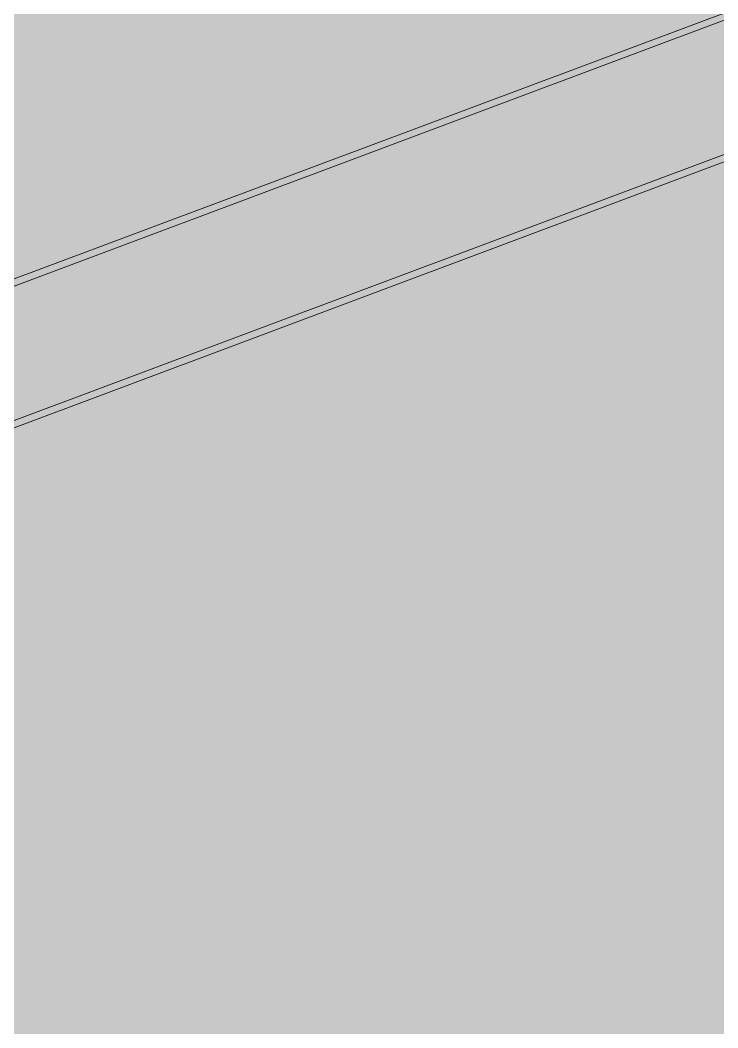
# Paper-space layout '03 3D Building and Roof' of a CAD drawing. Header units: millimetres. Extents: x 5 to 415, y 5 to 292.
# Drawn here: x 178.55 to 187.09, y 75.74 to 88.08 of the extents above; entities that cross this region are included whole.
import ezdxf

# ---------------------------------------------------------------- set-up
doc = ezdxf.new("R2010")
doc.units = ezdxf.units.MM
doc.layers.add('EXISTING', color=7, linetype='Continuous')
doc.layers.add('IMAGES', color=7, linetype='Continuous')

# ---------------------------------------------------------------- blocks, each defined once
blk = doc.blocks.new('SHEET_03')
at = {"layer": 'EXISTING', "color": 250, "lineweight": 9}
for p, q in [((96.061, 54.039), (211.603, 97.322)), ((96.061, 53.952), (211.603, 97.235)), ((96.061, 52.306), (211.603, 95.589)), ((96.061, 52.218), (211.603, 95.501))]:
    blk.add_line(p, q, dxfattribs=at)
at = {"layer": 'IMAGES', "color": 7}
for points in [[(172.608, 88), (184.09, 88), (172.608, 88.171), (184.09, 88.171)], [(184.09, 88), (184.261, 88), (184.09, 88.171), (184.261, 88.171)], [(184.261, 88), (184.433, 88), (184.261, 88.171), (184.433, 88.171)], [(184.433, 88), (184.604, 88), (184.433, 88.171), (184.604, 88.171)], [(184.604, 88), (184.775, 88), (184.604, 88.171), (184.775, 88.171)], [(184.775, 88), (186.318, 88), (184.775, 88.171), (186.318, 88.171)], [(186.318, 88), (186.489, 88), (186.318, 88.171), (186.489, 88.171)], [(186.489, 88), (186.832, 88), (186.489, 88.171), (186.832, 88.171)], [(186.832, 88), (187.003, 88), (186.832, 88.171), (187.003, 88.171)], [(187.003, 88), (187.174, 88), (187.003, 88.171), (187.174, 88.171)], [(172.437, 87.829), (183.576, 87.829), (172.437, 88), (183.576, 88)], [(183.576, 87.829), (183.747, 87.829), (183.576, 88), (183.747, 88)], [(183.747, 87.829), (183.918, 87.829), (183.747, 88), (183.918, 88)], [(183.918, 87.829), (184.09, 87.829), (183.918, 88), (184.09, 88)], [(184.09, 87.829), (184.261, 87.829), (184.09, 88), (184.261, 88)], [(184.261, 87.829), (184.433, 87.829), (184.261, 88), (184.433, 88)], [(184.433, 87.829), (184.604, 87.829), (184.433, 88), (184.604, 88)], [(184.604, 87.829), (185.803, 87.829), (184.604, 88), (185.803, 88)], [(185.803, 87.829), (185.975, 87.829), (185.803, 88), (185.975, 88)], [(185.975, 87.829), (186.146, 87.829), (185.975, 88), (186.146, 88)], [(186.146, 87.829), (186.318, 87.829), (186.146, 88), (186.318, 88)], [(186.318, 87.829), (186.489, 87.829), (186.318, 88), (186.489, 88)], [(186.489, 87.657), (186.66, 87.657), (186.489, 88), (186.66, 88)], [(186.66, 87.829), (187.003, 87.829), (186.66, 88), (187.003, 88)], [(187.003, 87.829), (187.174, 87.829), (187.003, 88), (187.174, 88)], [(172.437, 87.657), (183.062, 87.657), (172.437, 87.829), (183.062, 87.829)], [(183.062, 87.657), (183.233, 87.657), (183.062, 87.829), (183.233, 87.829)], [(183.233, 87.657), (183.404, 87.657), (183.233, 87.829), (183.404, 87.829)], [(183.404, 87.657), (183.576, 87.657), (183.404, 87.829), (183.576, 87.829)], [(183.576, 87.657), (183.747, 87.657), (183.576, 87.829), (183.747, 87.829)], [(183.747, 87.657), (183.918, 87.657), (183.747, 87.829), (183.918, 87.829)], [(183.918, 87.657), (184.09, 87.657), (183.918, 87.829), (184.09, 87.829)], [(184.09, 87.657), (184.433, 87.657), (184.09, 87.829), (184.433, 87.829)], [(184.433, 87.657), (185.461, 87.657), (184.433, 87.829), (185.461, 87.829)], [(185.461, 87.657), (185.632, 87.657), (185.461, 87.829), (185.632, 87.829)], [(185.632, 87.657), (185.975, 87.657), (185.632, 87.829), (185.975, 87.829)], [(185.975, 87.657), (186.146, 87.657), (185.975, 87.829), (186.146, 87.829)], [(186.146, 87.657), (186.489, 87.657), (186.146, 87.829), (186.489, 87.829)], [(186.66, 87.657), (186.832, 87.657), (186.66, 87.829), (186.832, 87.829)], [(186.832, 87.657), (187.003, 87.657), (186.832, 87.829), (187.003, 87.829)], [(187.003, 87.657), (187.346, 87.657), (187.003, 87.829), (187.346, 87.829)], [(171.923, 87.486), (182.719, 87.486), (171.923, 87.657), (182.719, 87.657)], [(182.719, 87.486), (182.89, 87.486), (182.719, 87.657), (182.89, 87.657)], [(182.89, 87.486), (183.062, 87.486), (182.89, 87.657), (183.062, 87.657)], [(183.062, 87.486), (183.233, 87.486), (183.062, 87.657), (183.233, 87.657)], [(183.233, 87.486), (183.404, 87.486), (183.233, 87.657), (183.404, 87.657)], [(183.404, 87.486), (184.775, 87.486), (183.404, 87.657), (184.775, 87.657)], [(184.775, 87.486), (184.947, 87.486), (184.775, 87.657), (184.947, 87.657)], [(184.947, 87.486), (185.118, 87.486), (184.947, 87.657), (185.118, 87.657)], [(185.118, 87.486), (185.289, 87.486), (185.118, 87.657), (185.289, 87.657)], [(185.289, 87.486), (185.461, 87.486), (185.289, 87.657), (185.461, 87.657)], [(185.461, 87.486), (185.632, 87.486), (185.461, 87.657), (185.632, 87.657)], [(185.632, 87.486), (185.803, 87.486), (185.632, 87.657), (185.803, 87.657)], [(185.803, 87.486), (185.975, 87.486), (185.803, 87.657), (185.975, 87.657)], [(185.975, 87.486), (186.318, 87.486), (185.975, 87.657), (186.318, 87.657)], [(186.318, 87.486), (186.489, 87.486), (186.318, 87.657), (186.489, 87.657)], [(186.489, 87.486), (186.832, 87.486), (186.489, 87.657), (186.832, 87.657)], [(186.832, 87.486), (188.374, 87.486), (186.832, 87.657), (188.374, 87.657)], [(171.752, 87.314), (182.205, 87.314), (171.752, 87.486), (182.205, 87.486)], [(182.205, 87.314), (182.548, 87.314), (182.205, 87.486), (182.548, 87.486)], [(182.548, 87.314), (182.89, 87.314), (182.548, 87.486), (182.89, 87.486)], [(182.89, 87.314), (183.404, 87.314), (182.89, 87.486), (183.404, 87.486)], [(183.404, 87.314), (183.576, 87.314), (183.404, 87.486), (183.576, 87.486)], [(183.576, 87.314), (184.433, 87.314), (183.576, 87.486), (184.433, 87.486)], [(184.433, 87.314), (184.604, 87.314), (184.433, 87.486), (184.604, 87.486)], [(184.604, 87.314), (184.775, 87.314), (184.604, 87.486), (184.775, 87.486)], [(184.775, 87.314), (184.947, 87.314), (184.775, 87.486), (184.947, 87.486)], [(184.947, 87.314), (185.118, 87.314), (184.947, 87.486), (185.118, 87.486)], [(185.118, 87.143), (185.289, 87.143), (185.118, 87.486), (185.289, 87.486)], [(185.289, 87.314), (185.632, 87.314), (185.289, 87.486), (185.632, 87.486)], [(185.632, 87.314), (185.803, 87.314), (185.632, 87.486), (185.803, 87.486)], [(185.803, 87.314), (185.975, 87.314), (185.803, 87.486), (185.975, 87.486)], [(185.975, 87.314), (186.146, 87.314), (185.975, 87.486), (186.146, 87.486)], [(186.146, 87.314), (186.318, 87.314), (186.146, 87.486), (186.318, 87.486)], [(186.318, 87.314), (188.203, 87.314), (186.318, 87.486), (188.203, 87.486)], [(171.752, 87.143), (181.691, 87.143), (171.752, 87.314), (181.691, 87.314)], [(181.691, 87.143), (181.862, 87.143), (181.691, 87.314), (181.862, 87.314)], [(181.862, 87.143), (182.205, 87.143), (181.862, 87.314), (182.205, 87.314)], [(182.205, 87.143), (182.376, 87.143), (182.205, 87.314), (182.376, 87.314)], [(182.376, 87.143), (182.548, 87.143), (182.376, 87.314), (182.548, 87.314)], [(182.548, 87.143), (183.062, 87.143), (182.548, 87.314), (183.062, 87.314)], [(183.062, 87.143), (183.233, 87.143), (183.062, 87.314), (183.233, 87.314)], [(183.233, 87.143), (183.918, 87.143), (183.233, 87.314), (183.918, 87.314)], [(183.918, 87.143), (184.09, 87.143), (183.918, 87.314), (184.09, 87.314)], [(184.09, 87.143), (184.261, 87.143), (184.09, 87.314), (184.261, 87.314)], [(184.261, 87.143), (184.433, 87.143), (184.261, 87.314), (184.433, 87.314)], [(184.433, 87.143), (184.604, 87.143), (184.433, 87.314), (184.604, 87.314)], [(184.604, 87.143), (184.775, 87.143), (184.604, 87.314), (184.775, 87.314)], [(184.775, 87.143), (184.947, 87.143), (184.775, 87.314), (184.947, 87.314)], [(184.947, 87.143), (185.118, 87.143), (184.947, 87.314), (185.118, 87.314)], [(185.289, 87.143), (185.461, 87.143), (185.289, 87.314), (185.461, 87.314)], [(185.461, 87.143), (185.975, 87.143), (185.461, 87.314), (185.975, 87.314)], [(185.975, 87.143), (187.517, 87.143), (185.975, 87.314), (187.517, 87.314)], [(171.752, 86.971), (181.177, 86.971), (171.752, 87.143), (181.177, 87.143)], [(181.177, 86.971), (181.348, 86.971), (181.177, 87.143), (181.348, 87.143)], [(181.348, 86.971), (181.519, 86.971), (181.348, 87.143), (181.519, 87.143)], [(181.519, 86.971), (181.691, 86.971), (181.519, 87.143), (181.691, 87.143)], [(181.691, 86.971), (181.862, 86.971), (181.691, 87.143), (181.862, 87.143)], [(181.862, 86.971), (182.033, 86.971), (181.862, 87.143), (182.033, 87.143)], [(182.033, 86.971), (182.205, 86.971), (182.033, 87.143), (182.205, 87.143)], [(182.205, 86.971), (183.404, 86.971), (182.205, 87.143), (183.404, 87.143)], [(183.404, 86.971), (183.747, 86.971), (183.404, 87.143), (183.747, 87.143)], [(183.747, 86.971), (183.918, 86.971), (183.747, 87.143), (183.918, 87.143)], [(183.918, 86.971), (184.09, 86.971), (183.918, 87.143), (184.09, 87.143)], [(184.09, 86.971), (184.261, 86.971), (184.09, 87.143), (184.261, 87.143)], [(184.261, 86.8), (184.433, 86.8), (184.261, 87.143), (184.433, 87.143)], [(184.433, 86.971), (184.604, 86.971), (184.433, 87.143), (184.604, 87.143)], [(184.604, 86.971), (184.775, 86.971), (184.604, 87.143), (184.775, 87.143)], [(184.775, 86.971), (184.947, 86.971), (184.775, 87.143), (184.947, 87.143)], [(184.947, 86.971), (185.118, 86.971), (184.947, 87.143), (185.118, 87.143)], [(185.118, 86.971), (185.289, 86.971), (185.118, 87.143), (185.289, 87.143)], [(185.289, 86.971), (185.461, 86.971), (185.289, 87.143), (185.461, 87.143)], [(185.461, 86.971), (187.346, 86.971), (185.461, 87.143), (187.346, 87.143)], [(171.752, 86.8), (180.834, 86.8), (171.752, 86.971), (180.834, 86.971)], [(180.834, 86.8), (181.005, 86.8), (180.834, 86.971), (181.005, 86.971)], [(181.005, 86.8), (181.177, 86.8), (181.005, 86.971), (181.177, 86.971)], [(181.177, 86.629), (181.348, 86.629), (181.177, 86.971), (181.348, 86.971)], [(181.348, 86.8), (181.519, 86.8), (181.348, 86.971), (181.519, 86.971)], [(181.519, 86.8), (181.691, 86.8), (181.519, 86.971), (181.691, 86.971)], [(181.691, 86.8), (181.862, 86.8), (181.691, 86.971), (181.862, 86.971)], [(181.862, 86.8), (182.033, 86.8), (181.862, 86.971), (182.033, 86.971)], [(182.033, 86.8), (182.205, 86.8), (182.033, 86.971), (182.205, 86.971)], [(182.205, 86.8), (183.062, 86.8), (182.205, 86.971), (183.062, 86.971)], [(183.062, 86.8), (183.233, 86.8), (183.062, 86.971), (183.233, 86.971)], [(183.233, 86.8), (183.404, 86.8), (183.233, 86.971), (183.404, 86.971)], [(183.404, 86.8), (183.576, 86.8), (183.404, 86.971), (183.576, 86.971)], [(183.576, 86.8), (183.747, 86.8), (183.576, 86.971), (183.747, 86.971)], [(183.747, 86.629), (183.918, 86.629), (183.747, 86.971), (183.918, 86.971)], [(183.918, 86.8), (184.261, 86.8), (183.918, 86.971), (184.261, 86.971)], [(184.433, 86.8), (184.604, 86.8), (184.433, 86.971), (184.604, 86.971)], [(184.604, 86.8), (184.775, 86.8), (184.604, 86.971), (184.775, 86.971)], [(184.775, 86.8), (184.947, 86.8), (184.775, 86.971), (184.947, 86.971)], [(184.947, 86.8), (186.66, 86.8), (184.947, 86.971), (186.66, 86.971)], [(186.66, 86.8), (186.832, 86.8), (186.66, 86.971), (186.832, 86.971)], [(186.832, 86.8), (187.003, 86.8), (186.832, 86.971), (187.003, 86.971)], [(187.003, 86.629), (187.174, 86.629), (187.003, 86.971), (187.174, 86.971)], [(171.923, 86.629), (180.491, 86.629), (171.923, 86.8), (180.491, 86.8)], [(180.491, 86.629), (180.834, 86.629), (180.491, 86.8), (180.834, 86.8)], [(180.834, 86.629), (181.005, 86.629), (180.834, 86.8), (181.005, 86.8)], [(181.005, 86.629), (181.177, 86.629), (181.005, 86.8), (181.177, 86.8)], [(181.348, 86.629), (181.519, 86.629), (181.348, 86.8), (181.519, 86.8)], [(181.519, 86.629), (181.862, 86.629), (181.519, 86.8), (181.862, 86.8)], [(181.862, 86.629), (182.548, 86.629), (181.862, 86.8), (182.548, 86.8)], [(182.548, 86.629), (182.719, 86.629), (182.548, 86.8), (182.719, 86.8)], [(182.719, 86.629), (182.89, 86.629), (182.719, 86.8), (182.89, 86.8)], [(182.89, 86.629), (183.062, 86.629), (182.89, 86.8), (183.062, 86.8)], [(183.062, 86.629), (183.233, 86.629), (183.062, 86.8), (183.233, 86.8)], [(183.233, 86.629), (183.404, 86.629), (183.233, 86.8), (183.404, 86.8)], [(183.404, 86.629), (183.576, 86.629), (183.404, 86.8), (183.576, 86.8)], [(183.576, 86.629), (183.747, 86.629), (183.576, 86.8), (183.747, 86.8)], [(183.918, 86.629), (184.09, 86.629), (183.918, 86.8), (184.09, 86.8)], [(184.09, 86.629), (184.604, 86.629), (184.09, 86.8), (184.604, 86.8)], [(184.604, 86.629), (186.146, 86.629), (184.604, 86.8), (186.146, 86.8)], [(186.146, 86.629), (186.318, 86.629), (186.146, 86.8), (186.318, 86.8)], [(186.318, 86.629), (186.489, 86.629), (186.318, 86.8), (186.489, 86.8)], [(186.489, 86.629), (186.66, 86.629), (186.489, 86.8), (186.66, 86.8)], [(186.66, 86.629), (186.832, 86.629), (186.66, 86.8), (186.832, 86.8)], [(186.832, 86.629), (187.003, 86.629), (186.832, 86.8), (187.003, 86.8)], [(171.923, 86.457), (179.977, 86.457), (171.923, 86.629), (179.977, 86.629)], [(179.977, 86.457), (180.32, 86.457), (179.977, 86.629), (180.32, 86.629)], [(180.32, 86.457), (180.491, 86.457), (180.32, 86.629), (180.491, 86.629)], [(180.491, 86.457), (180.834, 86.457), (180.491, 86.629), (180.834, 86.629)], [(180.834, 86.457), (181.005, 86.457), (180.834, 86.629), (181.005, 86.629)], [(181.005, 86.457), (181.177, 86.457), (181.005, 86.629), (181.177, 86.629)], [(181.177, 86.457), (181.348, 86.457), (181.177, 86.629), (181.348, 86.629)], [(181.348, 86.457), (182.033, 86.457), (181.348, 86.629), (182.033, 86.629)], [(182.033, 86.457), (182.376, 86.457), (182.033, 86.629), (182.376, 86.629)], [(182.376, 86.457), (182.548, 86.457), (182.376, 86.629), (182.548, 86.629)], [(182.548, 86.457), (182.719, 86.457), (182.548, 86.629), (182.719, 86.629)], [(182.719, 86.457), (182.89, 86.457), (182.719, 86.629), (182.89, 86.629)], [(182.89, 86.457), (183.062, 86.457), (182.89, 86.629), (183.062, 86.629)], [(183.062, 86.457), (183.404, 86.457), (183.062, 86.629), (183.404, 86.629)], [(183.404, 86.457), (183.576, 86.457), (183.404, 86.629), (183.576, 86.629)], [(183.576, 86.457), (183.747, 86.457), (183.576, 86.629), (183.747, 86.629)], [(183.747, 86.457), (183.918, 86.457), (183.747, 86.629), (183.918, 86.629)], [(183.918, 86.457), (184.09, 86.457), (183.918, 86.629), (184.09, 86.629)], [(184.09, 86.457), (185.803, 86.457), (184.09, 86.629), (185.803, 86.629)], [(185.803, 86.457), (185.975, 86.457), (185.803, 86.629), (185.975, 86.629)], [(185.975, 86.457), (186.318, 86.457), (185.975, 86.629), (186.318, 86.629)], [(186.318, 86.457), (186.489, 86.457), (186.318, 86.629), (186.489, 86.629)], [(186.489, 86.457), (186.66, 86.457), (186.489, 86.629), (186.66, 86.629)], [(186.66, 86.457), (186.832, 86.457), (186.66, 86.629), (186.832, 86.629)], [(186.832, 86.457), (187.003, 86.457), (186.832, 86.629), (187.003, 86.629)], [(187.003, 86.457), (187.174, 86.457), (187.003, 86.629), (187.174, 86.629)], [(171.752, 86.286), (179.463, 86.286), (171.752, 86.457), (179.463, 86.457)], [(179.463, 86.286), (179.806, 86.286), (179.463, 86.457), (179.806, 86.457)], [(179.806, 86.286), (179.977, 86.286), (179.806, 86.457), (179.977, 86.457)], [(179.977, 86.286), (180.148, 86.286), (179.977, 86.457), (180.148, 86.457)], [(180.148, 86.286), (180.32, 86.286), (180.148, 86.457), (180.32, 86.457)], [(180.32, 86.286), (180.491, 86.286), (180.32, 86.457), (180.491, 86.457)], [(180.491, 86.286), (180.834, 86.286), (180.491, 86.457), (180.834, 86.457)], [(180.834, 86.286), (181.691, 86.286), (180.834, 86.457), (181.691, 86.457)], [(181.691, 86.286), (182.033, 86.286), (181.691, 86.457), (182.033, 86.457)], [(182.033, 86.286), (182.205, 86.286), (182.033, 86.457), (182.205, 86.457)], [(182.205, 86.286), (182.376, 86.286), (182.205, 86.457), (182.376, 86.457)], [(182.376, 86.114), (182.548, 86.114), (182.376, 86.457), (182.548, 86.457)], [(182.548, 86.286), (182.89, 86.286), (182.548, 86.457), (182.89, 86.457)], [(182.89, 86.286), (183.062, 86.286), (182.89, 86.457), (183.062, 86.457)], [(183.062, 86.286), (183.233, 86.286), (183.062, 86.457), (183.233, 86.457)], [(183.233, 86.286), (183.747, 86.286), (183.233, 86.457), (183.747, 86.457)], [(183.747, 86.286), (185.289, 86.286), (183.747, 86.457), (185.289, 86.457)], [(185.289, 86.286), (185.632, 86.286), (185.289, 86.457), (185.632, 86.457)], [(185.632, 86.114), (185.803, 86.114), (185.632, 86.457), (185.803, 86.457)], [(185.803, 86.286), (185.975, 86.286), (185.803, 86.457), (185.975, 86.457)], [(185.975, 86.286), (186.146, 86.286), (185.975, 86.457), (186.146, 86.457)], [(186.146, 86.286), (186.318, 86.286), (186.146, 86.457), (186.318, 86.457)], [(186.318, 86.286), (186.66, 86.286), (186.318, 86.457), (186.66, 86.457)], [(186.66, 86.286), (186.832, 86.286), (186.66, 86.457), (186.832, 86.457)], [(186.832, 86.286), (187.003, 86.286), (186.832, 86.457), (187.003, 86.457)], [(187.003, 86.114), (187.174, 86.114), (187.003, 86.457), (187.174, 86.457)], [(171.752, 86.114), (178.949, 86.114), (171.752, 86.286), (178.949, 86.286)], [(178.949, 86.114), (179.463, 86.114), (178.949, 86.286), (179.463, 86.286)], [(179.463, 86.114), (179.634, 86.114), (179.463, 86.286), (179.634, 86.286)], [(179.634, 86.114), (179.806, 86.114), (179.634, 86.286), (179.806, 86.286)], [(179.806, 86.114), (181.177, 86.114), (179.806, 86.286), (181.177, 86.286)], [(181.177, 86.114), (181.519, 86.114), (181.177, 86.286), (181.519, 86.286)], [(181.519, 86.114), (181.691, 86.114), (181.519, 86.286), (181.691, 86.286)], [(181.691, 86.114), (181.862, 86.114), (181.691, 86.286), (181.862, 86.286)], [(181.862, 86.114), (182.033, 86.114), (181.862, 86.286), (182.033, 86.286)], [(182.033, 86.114), (182.205, 86.114), (182.033, 86.286), (182.205, 86.286)], [(182.205, 86.114), (182.376, 86.114), (182.205, 86.286), (182.376, 86.286)], [(182.548, 86.114), (182.719, 86.114), (182.548, 86.286), (182.719, 86.286)], [(182.719, 86.114), (183.233, 86.114), (182.719, 86.286), (183.233, 86.286)], [(183.233, 86.114), (184.775, 86.114), (183.233, 86.286), (184.775, 86.286)], [(184.775, 86.114), (185.118, 86.114), (184.775, 86.286), (185.118, 86.286)], [(185.118, 86.114), (185.289, 86.114), (185.118, 86.286), (185.289, 86.286)], [(185.289, 86.114), (185.461, 86.114), (185.289, 86.286), (185.461, 86.286)], [(185.461, 86.114), (185.632, 86.114), (185.461, 86.286), (185.632, 86.286)], [(185.803, 86.114), (185.975, 86.114), (185.803, 86.286), (185.975, 86.286)], [(185.975, 86.114), (186.318, 86.114), (185.975, 86.286), (186.318, 86.286)], [(186.318, 86.114), (186.489, 86.114), (186.318, 86.286), (186.489, 86.286)], [(186.489, 86.114), (186.66, 86.114), (186.489, 86.286), (186.66, 86.286)], [(186.66, 86.114), (187.003, 86.114), (186.66, 86.286), (187.003, 86.286)], [(171.752, 85.943), (178.606, 85.943), (171.752, 86.114), (178.606, 86.114)], [(178.606, 85.943), (178.949, 85.943), (178.606, 86.114), (178.949, 86.114)], [(178.949, 85.943), (179.12, 85.943), (178.949, 86.114), (179.12, 86.114)], [(179.12, 85.943), (179.463, 85.943), (179.12, 86.114), (179.463, 86.114)], [(179.463, 85.943), (180.834, 85.943), (179.463, 86.114), (180.834, 86.114)], [(180.834, 85.943), (181.005, 85.943), (180.834, 86.114), (181.005, 86.114)], [(181.005, 85.943), (181.177, 85.943), (181.005, 86.114), (181.177, 86.114)], [(181.177, 85.943), (181.348, 85.943), (181.177, 86.114), (181.348, 86.114)], [(181.348, 85.943), (181.519, 85.943), (181.348, 86.114), (181.519, 86.114)], [(181.519, 85.943), (182.033, 85.943), (181.519, 86.114), (182.033, 86.114)], [(182.033, 85.943), (182.205, 85.943), (182.033, 86.114), (182.205, 86.114)], [(182.205, 85.943), (182.376, 85.943), (182.205, 86.114), (182.376, 86.114)], [(182.376, 85.943), (182.719, 85.943), (182.376, 86.114), (182.719, 86.114)], [(182.719, 85.943), (184.433, 85.943), (182.719, 86.114), (184.433, 86.114)], [(184.433, 85.943), (184.604, 85.943), (184.433, 86.114), (184.604, 86.114)], [(184.604, 85.943), (184.775, 85.943), (184.604, 86.114), (184.775, 86.114)], [(184.775, 85.943), (184.947, 85.943), (184.775, 86.114), (184.947, 86.114)], [(184.947, 85.943), (185.118, 85.943), (184.947, 86.114), (185.118, 86.114)], [(185.118, 85.943), (185.289, 85.943), (185.118, 86.114), (185.289, 86.114)], [(185.289, 85.943), (185.461, 85.943), (185.289, 86.114), (185.461, 86.114)], [(185.461, 85.943), (185.632, 85.943), (185.461, 86.114), (185.632, 86.114)], [(185.632, 85.943), (185.803, 85.943), (185.632, 86.114), (185.803, 86.114)], [(185.803, 85.943), (185.975, 85.943), (185.803, 86.114), (185.975, 86.114)], [(185.975, 85.943), (186.146, 85.943), (185.975, 86.114), (186.146, 86.114)], [(186.146, 85.943), (186.66, 85.943), (186.146, 86.114), (186.66, 86.114)], [(186.66, 85.943), (186.832, 85.943), (186.66, 86.114), (186.832, 86.114)], [(186.832, 85.943), (187.003, 85.943), (186.832, 86.114), (187.003, 86.114)], [(187.003, 85.943), (187.174, 85.943), (187.003, 86.114), (187.174, 86.114)], [(178.435, 85.771), (178.606, 85.771), (178.435, 85.943), (178.606, 85.943)], [(178.606, 85.771), (178.778, 85.771), (178.606, 85.943), (178.778, 85.943)], [(178.778, 85.771), (178.949, 85.771), (178.778, 85.943), (178.949, 85.943)], [(178.949, 85.771), (179.12, 85.771), (178.949, 85.943), (179.12, 85.943)], [(179.12, 85.771), (180.32, 85.771), (179.12, 85.943), (180.32, 85.943)], [(180.32, 85.771), (180.491, 85.771), (180.32, 85.943), (180.491, 85.943)], [(180.491, 85.771), (180.663, 85.771), (180.491, 85.943), (180.663, 85.943)], [(180.663, 85.771), (180.834, 85.771), (180.663, 85.943), (180.834, 85.943)], [(180.834, 85.771), (181.005, 85.771), (180.834, 85.943), (181.005, 85.943)], [(181.005, 85.771), (181.177, 85.771), (181.005, 85.943), (181.177, 85.943)], [(181.177, 85.771), (181.519, 85.771), (181.177, 85.943), (181.519, 85.943)], [(181.519, 85.771), (181.691, 85.771), (181.519, 85.943), (181.691, 85.943)], [(181.691, 85.771), (181.862, 85.771), (181.691, 85.943), (181.862, 85.943)], [(181.862, 85.771), (182.376, 85.771), (181.862, 85.943), (182.376, 85.943)], [(182.376, 85.771), (183.918, 85.771), (182.376, 85.943), (183.918, 85.943)], [(183.918, 85.771), (184.09, 85.771), (183.918, 85.943), (184.09, 85.943)], [(184.09, 85.771), (184.261, 85.771), (184.09, 85.943), (184.261, 85.943)], [(184.261, 85.771), (184.433, 85.771), (184.261, 85.943), (184.433, 85.943)], [(184.433, 85.771), (184.775, 85.771), (184.433, 85.943), (184.775, 85.943)], [(184.775, 85.771), (184.947, 85.771), (184.775, 85.943), (184.947, 85.943)], [(184.947, 85.771), (185.289, 85.771), (184.947, 85.943), (185.289, 85.943)], [(185.289, 85.771), (185.461, 85.771), (185.289, 85.943), (185.461, 85.943)], [(185.461, 85.771), (185.632, 85.771), (185.461, 85.943), (185.632, 85.943)], [(185.632, 85.6), (185.803, 85.6), (185.632, 85.943), (185.803, 85.943)], [(185.803, 85.771), (186.146, 85.771), (185.803, 85.943), (186.146, 85.943)], [(186.146, 85.771), (186.318, 85.771), (186.146, 85.943), (186.318, 85.943)], [(186.318, 85.771), (186.489, 85.771), (186.318, 85.943), (186.489, 85.943)], [(186.489, 85.771), (187.003, 85.771), (186.489, 85.943), (187.003, 85.943)], [(187.003, 85.771), (194.543, 85.771), (187.003, 85.943), (194.543, 85.943)], [(178.435, 85.6), (178.606, 85.6), (178.435, 85.771), (178.606, 85.771)], [(178.606, 85.6), (178.778, 85.6), (178.606, 85.771), (178.778, 85.771)], [(178.778, 85.6), (179.806, 85.6), (178.778, 85.771), (179.806, 85.771)], [(179.806, 85.6), (180.148, 85.6), (179.806, 85.771), (180.148, 85.771)], [(180.148, 85.6), (180.32, 85.6), (180.148, 85.771), (180.32, 85.771)], [(180.32, 85.6), (180.491, 85.6), (180.32, 85.771), (180.491, 85.771)], [(180.491, 85.6), (180.663, 85.6), (180.491, 85.771), (180.663, 85.771)], [(180.663, 85.6), (181.177, 85.6), (180.663, 85.771), (181.177, 85.771)], [(181.177, 85.6), (181.348, 85.6), (181.177, 85.771), (181.348, 85.771)], [(181.348, 85.6), (181.519, 85.6), (181.348, 85.771), (181.519, 85.771)], [(181.519, 85.6), (181.862, 85.6), (181.519, 85.771), (181.862, 85.771)], [(181.862, 85.6), (183.918, 85.6), (181.862, 85.771), (183.918, 85.771)], [(183.918, 85.6), (184.09, 85.6), (183.918, 85.771), (184.09, 85.771)], [(184.09, 85.6), (184.433, 85.6), (184.09, 85.771), (184.433, 85.771)], [(184.433, 85.6), (184.604, 85.6), (184.433, 85.771), (184.604, 85.771)], [(184.604, 85.6), (184.947, 85.6), (184.604, 85.771), (184.947, 85.771)], [(184.947, 85.6), (185.118, 85.6), (184.947, 85.771), (185.118, 85.771)], [(185.118, 85.6), (185.289, 85.6), (185.118, 85.771), (185.289, 85.771)], [(185.289, 85.6), (185.632, 85.6), (185.289, 85.771), (185.632, 85.771)], [(185.803, 85.6), (186.146, 85.6), (185.803, 85.771), (186.146, 85.771)], [(186.146, 85.6), (186.489, 85.6), (186.146, 85.771), (186.489, 85.771)], [(186.489, 85.6), (195.057, 85.6), (186.489, 85.771), (195.057, 85.771)], [(178.435, 85.429), (179.463, 85.429), (178.435, 85.6), (179.463, 85.6)], [(179.463, 85.429), (179.634, 85.429), (179.463, 85.6), (179.634, 85.6)], [(179.634, 85.429), (179.806, 85.429), (179.634, 85.6), (179.806, 85.6)], [(179.806, 85.429), (179.977, 85.429), (179.806, 85.6), (179.977, 85.6)], [(179.977, 85.429), (180.148, 85.429), (179.977, 85.6), (180.148, 85.6)], [(180.148, 85.429), (180.663, 85.429), (180.148, 85.6), (180.663, 85.6)], [(180.663, 85.429), (180.834, 85.429), (180.663, 85.6), (180.834, 85.6)], [(180.834, 85.429), (181.005, 85.429), (180.834, 85.6), (181.005, 85.6)], [(181.005, 85.429), (181.348, 85.429), (181.005, 85.6), (181.348, 85.6)], [(181.348, 85.429), (183.062, 85.429), (181.348, 85.6), (183.062, 85.6)], [(183.062, 85.429), (183.233, 85.429), (183.062, 85.6), (183.233, 85.6)], [(183.233, 85.257), (183.404, 85.257), (183.233, 85.6), (183.404, 85.6)], [(183.404, 85.429), (183.576, 85.429), (183.404, 85.6), (183.576, 85.6)], [(183.576, 85.429), (183.747, 85.429), (183.576, 85.6), (183.747, 85.6)], [(183.747, 85.429), (184.09, 85.429), (183.747, 85.6), (184.09, 85.6)], [(184.09, 85.429), (184.261, 85.429), (184.09, 85.6), (184.261, 85.6)], [(184.261, 85.429), (184.433, 85.429), (184.261, 85.6), (184.433, 85.6)], [(184.433, 85.429), (184.604, 85.429), (184.433, 85.6), (184.604, 85.6)], [(184.604, 85.429), (184.775, 85.429), (184.604, 85.6), (184.775, 85.6)], [(184.775, 85.429), (185.289, 85.429), (184.775, 85.6), (185.289, 85.6)], [(185.289, 85.429), (185.632, 85.429), (185.289, 85.6), (185.632, 85.6)], [(185.632, 85.429), (185.803, 85.429), (185.632, 85.6), (185.803, 85.6)], [(185.803, 85.429), (186.146, 85.429), (185.803, 85.6), (186.146, 85.6)], [(186.146, 85.429), (195.4, 85.429), (186.146, 85.6), (195.4, 85.6)], [(178.263, 85.257), (178.949, 85.257), (178.263, 85.429), (178.949, 85.429)], [(178.949, 85.257), (179.292, 85.257), (178.949, 85.429), (179.292, 85.429)], [(179.292, 85.257), (179.463, 85.257), (179.292, 85.429), (179.463, 85.429)], [(179.463, 85.257), (179.634, 85.257), (179.463, 85.429), (179.634, 85.429)], [(179.634, 85.086), (179.806, 85.086), (179.634, 85.429), (179.806, 85.429)], [(179.806, 85.257), (179.977, 85.257), (179.806, 85.429), (179.977, 85.429)], [(179.977, 85.257), (180.148, 85.257), (179.977, 85.429), (180.148, 85.429)], [(180.148, 85.257), (180.32, 85.257), (180.148, 85.429), (180.32, 85.429)], [(180.32, 85.257), (180.663, 85.257), (180.32, 85.429), (180.663, 85.429)], [(180.663, 85.257), (181.005, 85.257), (180.663, 85.429), (181.005, 85.429)], [(181.005, 85.257), (182.376, 85.257), (181.005, 85.429), (182.376, 85.429)], [(182.376, 85.257), (182.719, 85.257), (182.376, 85.429), (182.719, 85.429)], [(182.719, 85.257), (182.89, 85.257), (182.719, 85.429), (182.89, 85.429)], [(182.89, 85.257), (183.062, 85.257), (182.89, 85.429), (183.062, 85.429)], [(183.062, 85.257), (183.233, 85.257), (183.062, 85.429), (183.233, 85.429)], [(183.404, 85.257), (183.576, 85.257), (183.404, 85.429), (183.576, 85.429)], [(183.576, 85.257), (184.09, 85.257), (183.576, 85.429), (184.09, 85.429)], [(184.09, 85.257), (184.433, 85.257), (184.09, 85.429), (184.433, 85.429)], [(184.433, 85.257), (184.604, 85.257), (184.433, 85.429), (184.604, 85.429)], [(184.604, 85.257), (184.947, 85.257), (184.604, 85.429), (184.947, 85.429)], [(184.947, 85.257), (185.118, 85.257), (184.947, 85.429), (185.118, 85.429)], [(185.118, 85.257), (185.289, 85.257), (185.118, 85.429), (185.289, 85.429)], [(185.289, 85.257), (185.632, 85.257), (185.289, 85.429), (185.632, 85.429)], [(185.632, 85.257), (195.743, 85.257), (185.632, 85.429), (195.743, 85.429)], [(177.578, 85.086), (178.606, 85.086), (177.578, 85.257), (178.606, 85.257)], [(178.606, 85.086), (178.778, 85.086), (178.606, 85.257), (178.778, 85.257)], [(178.778, 85.086), (178.949, 85.086), (178.778, 85.257), (178.949, 85.257)], [(178.949, 85.086), (179.12, 85.086), (178.949, 85.257), (179.12, 85.257)], [(179.12, 85.086), (179.292, 85.086), (179.12, 85.257), (179.292, 85.257)], [(179.292, 85.086), (179.634, 85.086), (179.292, 85.257), (179.634, 85.257)], [(179.806, 85.086), (180.148, 85.086), (179.806, 85.257), (180.148, 85.257)], [(180.148, 85.086), (180.32, 85.086), (180.148, 85.257), (180.32, 85.257)], [(180.32, 85.086), (182.376, 85.086), (180.32, 85.257), (182.376, 85.257)], [(182.376, 85.086), (182.548, 85.086), (182.376, 85.257), (182.548, 85.257)], [(182.548, 85.086), (182.719, 85.086), (182.548, 85.257), (182.719, 85.257)], [(182.719, 85.086), (183.062, 85.086), (182.719, 85.257), (183.062, 85.257)], [(183.062, 85.086), (183.233, 85.086), (183.062, 85.257), (183.233, 85.257)], [(183.233, 85.086), (183.404, 85.086), (183.233, 85.257), (183.404, 85.257)], [(183.404, 85.086), (183.576, 85.086), (183.404, 85.257), (183.576, 85.257)], [(183.576, 85.086), (183.747, 85.086), (183.576, 85.257), (183.747, 85.257)], [(183.747, 84.914), (183.918, 84.914), (183.747, 85.257), (183.918, 85.257)], [(183.918, 85.086), (184.433, 85.086), (183.918, 85.257), (184.433, 85.257)], [(184.433, 85.086), (184.604, 85.086), (184.433, 85.257), (184.604, 85.257)], [(184.604, 85.086), (184.775, 85.086), (184.604, 85.257), (184.775, 85.257)], [(184.775, 85.086), (184.947, 85.086), (184.775, 85.257), (184.947, 85.257)], [(184.947, 85.086), (185.118, 85.086), (184.947, 85.257), (185.118, 85.257)], [(185.118, 85.086), (196.428, 85.086), (185.118, 85.257), (196.428, 85.257)], [(178.435, 84.914), (178.606, 84.914), (178.435, 85.086), (178.606, 85.086)], [(178.606, 84.914), (178.778, 84.914), (178.606, 85.086), (178.778, 85.086)], [(178.778, 84.743), (178.949, 84.743), (178.778, 85.086), (178.949, 85.086)], [(178.949, 84.914), (179.292, 84.914), (178.949, 85.086), (179.292, 85.086)], [(179.292, 84.914), (179.463, 84.914), (179.292, 85.086), (179.463, 85.086)], [(179.463, 84.914), (179.634, 84.914), (179.463, 85.086), (179.634, 85.086)], [(179.634, 84.914), (180.148, 84.914), (179.634, 85.086), (180.148, 85.086)], [(180.148, 84.914), (181.519, 84.914), (180.148, 85.086), (181.519, 85.086)], [(181.519, 84.914), (181.691, 84.914), (181.519, 85.086), (181.691, 85.086)], [(181.691, 84.914), (181.862, 84.914), (181.691, 85.086), (181.862, 85.086)], [(181.862, 84.914), (182.033, 84.914), (181.862, 85.086), (182.033, 85.086)], [(182.033, 84.914), (182.205, 84.914), (182.033, 85.086), (182.205, 85.086)], [(182.205, 84.914), (182.376, 84.914), (182.205, 85.086), (182.376, 85.086)], [(182.376, 84.914), (182.548, 84.914), (182.376, 85.086), (182.548, 85.086)], [(182.548, 84.914), (182.719, 84.914), (182.548, 85.086), (182.719, 85.086)], [(182.719, 84.914), (182.89, 84.914), (182.719, 85.086), (182.89, 85.086)], [(182.89, 84.914), (183.062, 84.914), (182.89, 85.086), (183.062, 85.086)], [(183.062, 84.914), (183.233, 84.914), (183.062, 85.086), (183.233, 85.086)], [(183.233, 84.914), (183.404, 84.914), (183.233, 85.086), (183.404, 85.086)], [(183.404, 84.743), (183.576, 84.743), (183.404, 85.086), (183.576, 85.086)], [(183.576, 84.914), (183.747, 84.914), (183.576, 85.086), (183.747, 85.086)], [(183.918, 84.914), (184.09, 84.914), (183.918, 85.086), (184.09, 85.086)], [(184.09, 84.914), (184.261, 84.914), (184.09, 85.086), (184.261, 85.086)], [(184.261, 84.914), (184.604, 84.914), (184.261, 85.086), (184.604, 85.086)], [(184.604, 84.914), (184.775, 84.914), (184.604, 85.086), (184.775, 85.086)], [(184.775, 84.914), (196.771, 84.914), (184.775, 85.086), (196.771, 85.086)], [(178.435, 84.743), (178.606, 84.743), (178.435, 84.914), (178.606, 84.914)], [(178.606, 84.743), (178.778, 84.743), (178.606, 84.914), (178.778, 84.914)], [(178.949, 84.743), (179.12, 84.743), (178.949, 84.914), (179.12, 84.914)], [(179.12, 84.743), (179.292, 84.743), (179.12, 84.914), (179.292, 84.914)], [(179.292, 84.743), (179.634, 84.743), (179.292, 84.914), (179.634, 84.914)], [(179.634, 84.743), (181.005, 84.743), (179.634, 84.914), (181.005, 84.914)], [(181.005, 84.743), (181.177, 84.743), (181.005, 84.914), (181.177, 84.914)], [(181.177, 84.743), (181.348, 84.743), (181.177, 84.914), (181.348, 84.914)], [(181.348, 84.743), (181.519, 84.743), (181.348, 84.914), (181.519, 84.914)], [(181.519, 84.743), (181.691, 84.743), (181.519, 84.914), (181.691, 84.914)], [(181.691, 84.743), (181.862, 84.743), (181.691, 84.914), (181.862, 84.914)], [(181.862, 84.743), (182.205, 84.743), (181.862, 84.914), (182.205, 84.914)], [(182.205, 84.743), (182.376, 84.743), (182.205, 84.914), (182.376, 84.914)], [(182.376, 84.743), (182.548, 84.743), (182.376, 84.914), (182.548, 84.914)], [(182.548, 84.743), (182.719, 84.743), (182.548, 84.914), (182.719, 84.914)], [(182.719, 84.743), (182.89, 84.743), (182.719, 84.914), (182.89, 84.914)], [(182.89, 84.743), (183.062, 84.743), (182.89, 84.914), (183.062, 84.914)], [(183.062, 84.743), (183.404, 84.743), (183.062, 84.914), (183.404, 84.914)], [(183.576, 84.743), (183.747, 84.743), (183.576, 84.914), (183.747, 84.914)], [(183.747, 84.743), (184.09, 84.743), (183.747, 84.914), (184.09, 84.914)], [(184.09, 84.743), (184.261, 84.743), (184.09, 84.914), (184.261, 84.914)], [(184.261, 84.743), (197.285, 84.743), (184.261, 84.914), (197.285, 84.914)], [(178.435, 84.571), (178.606, 84.571), (178.435, 84.743), (178.606, 84.743)], [(178.606, 84.571), (178.778, 84.571), (178.606, 84.743), (178.778, 84.743)], [(178.778, 84.571), (178.949, 84.571), (178.778, 84.743), (178.949, 84.743)], [(178.949, 84.571), (180.663, 84.571), (178.949, 84.743), (180.663, 84.743)], [(180.663, 84.571), (180.834, 84.571), (180.663, 84.743), (180.834, 84.743)], [(180.834, 84.571), (181.005, 84.571), (180.834, 84.743), (181.005, 84.743)], [(181.005, 84.4), (181.177, 84.4), (181.005, 84.743), (181.177, 84.743)], [(181.177, 84.571), (181.348, 84.571), (181.177, 84.743), (181.348, 84.743)], [(181.348, 84.571), (181.519, 84.571), (181.348, 84.743), (181.519, 84.743)], [(181.519, 84.571), (181.691, 84.571), (181.519, 84.743), (181.691, 84.743)], [(181.691, 84.571), (181.862, 84.571), (181.691, 84.743), (181.862, 84.743)], [(181.862, 84.571), (182.033, 84.571), (181.862, 84.743), (182.033, 84.743)], [(182.033, 84.571), (182.205, 84.571), (182.033, 84.743), (182.205, 84.743)], [(182.205, 84.571), (182.376, 84.571), (182.205, 84.743), (182.376, 84.743)], [(182.376, 84.571), (182.548, 84.571), (182.376, 84.743), (182.548, 84.743)], [(182.548, 84.571), (183.062, 84.571), (182.548, 84.743), (183.062, 84.743)], [(183.062, 84.571), (183.233, 84.571), (183.062, 84.743), (183.233, 84.743)], [(183.233, 84.571), (183.404, 84.571), (183.233, 84.743), (183.404, 84.743)], [(183.404, 84.571), (183.576, 84.571), (183.404, 84.743), (183.576, 84.743)], [(183.576, 84.571), (183.747, 84.571), (183.576, 84.743), (183.747, 84.743)], [(183.747, 84.571), (197.627, 84.571), (183.747, 84.743), (197.627, 84.743)], [(178.092, 84.4), (178.778, 84.4), (178.092, 84.571), (178.778, 84.571)], [(178.778, 84.4), (180.148, 84.4), (178.778, 84.571), (180.148, 84.571)], [(180.148, 84.4), (180.663, 84.4), (180.148, 84.571), (180.663, 84.571)], [(180.663, 84.4), (180.834, 84.4), (180.663, 84.571), (180.834, 84.571)], [(180.834, 84.4), (181.005, 84.4), (180.834, 84.571), (181.005, 84.571)], [(181.177, 84.4), (181.348, 84.4), (181.177, 84.571), (181.348, 84.571)], [(181.348, 84.4), (181.519, 84.4), (181.348, 84.571), (181.519, 84.571)], [(181.519, 84.4), (181.691, 84.4), (181.519, 84.571), (181.691, 84.571)], [(181.691, 84.4), (181.862, 84.4), (181.691, 84.571), (181.862, 84.571)], [(181.862, 84.4), (182.033, 84.4), (181.862, 84.571), (182.033, 84.571)], [(182.033, 84.4), (182.205, 84.4), (182.033, 84.571), (182.205, 84.571)], [(182.205, 84.4), (182.376, 84.4), (182.205, 84.571), (182.376, 84.571)], [(182.376, 84.4), (182.719, 84.4), (182.376, 84.571), (182.719, 84.571)], [(182.719, 84.4), (182.89, 84.4), (182.719, 84.571), (182.89, 84.571)], [(182.89, 84.4), (183.233, 84.4), (182.89, 84.571), (183.233, 84.571)], [(183.233, 84.4), (183.404, 84.4), (183.233, 84.571), (183.404, 84.571)], [(183.404, 84.4), (198.142, 84.4), (183.404, 84.571), (198.142, 84.571)], [(178.092, 84.229), (179.806, 84.229), (178.092, 84.4), (179.806, 84.4)], [(179.806, 84.229), (179.977, 84.229), (179.806, 84.4), (179.977, 84.4)], [(179.977, 84.229), (180.148, 84.229), (179.977, 84.4), (180.148, 84.4)], [(180.148, 84.229), (180.491, 84.229), (180.148, 84.4), (180.491, 84.4)], [(180.491, 84.229), (180.663, 84.229), (180.491, 84.4), (180.663, 84.4)], [(180.663, 84.229), (180.834, 84.229), (180.663, 84.4), (180.834, 84.4)], [(180.834, 84.229), (181.005, 84.229), (180.834, 84.4), (181.005, 84.4)], [(181.005, 84.229), (181.177, 84.229), (181.005, 84.4), (181.177, 84.4)], [(181.177, 84.229), (181.348, 84.229), (181.177, 84.4), (181.348, 84.4)], [(181.348, 84.229), (181.519, 84.229), (181.348, 84.4), (181.519, 84.4)], [(181.519, 84.057), (181.691, 84.057), (181.519, 84.4), (181.691, 84.4)], [(181.691, 84.229), (182.033, 84.229), (181.691, 84.4), (182.033, 84.4)], [(182.033, 84.229), (182.205, 84.229), (182.033, 84.4), (182.205, 84.4)], [(182.205, 84.229), (182.376, 84.229), (182.205, 84.4), (182.376, 84.4)], [(182.376, 84.229), (182.548, 84.229), (182.376, 84.4), (182.548, 84.4)], [(182.548, 84.229), (182.719, 84.229), (182.548, 84.4), (182.719, 84.4)], [(182.719, 84.229), (182.89, 84.229), (182.719, 84.4), (182.89, 84.4)], [(182.89, 84.229), (198.656, 84.229), (182.89, 84.4), (198.656, 84.4)], [(177.749, 84.057), (179.292, 84.057), (177.749, 84.229), (179.292, 84.229)], [(179.292, 84.057), (179.634, 84.057), (179.292, 84.229), (179.634, 84.229)], [(179.634, 84.057), (179.806, 84.057), (179.634, 84.229), (179.806, 84.229)], [(179.806, 84.057), (180.148, 84.057), (179.806, 84.229), (180.148, 84.229)], [(180.148, 84.057), (180.491, 84.057), (180.148, 84.229), (180.491, 84.229)], [(180.491, 84.057), (180.663, 84.057), (180.491, 84.229), (180.663, 84.229)], [(180.663, 84.057), (180.834, 84.057), (180.663, 84.229), (180.834, 84.229)], [(180.834, 84.057), (181.005, 84.057), (180.834, 84.229), (181.005, 84.229)], [(181.005, 84.057), (181.177, 84.057), (181.005, 84.229), (181.177, 84.229)], [(181.177, 84.057), (181.519, 84.057), (181.177, 84.229), (181.519, 84.229)], [(181.691, 84.057), (181.862, 84.057), (181.691, 84.229), (181.862, 84.229)], [(181.862, 84.057), (182.033, 84.057), (181.862, 84.229), (182.033, 84.229)], [(182.033, 84.057), (182.205, 84.057), (182.033, 84.229), (182.205, 84.229)], [(182.205, 84.057), (182.376, 84.057), (182.205, 84.229), (182.376, 84.229)], [(182.376, 84.057), (198.998, 84.057), (182.376, 84.229), (198.998, 84.229)], [(177.235, 83.886), (178.778, 83.886), (177.235, 84.057), (178.778, 84.057)], [(178.778, 83.886), (179.292, 83.886), (178.778, 84.057), (179.292, 84.057)], [(179.292, 83.886), (179.463, 83.886), (179.292, 84.057), (179.463, 84.057)], [(179.463, 83.886), (179.634, 83.886), (179.463, 84.057), (179.634, 84.057)], [(179.634, 83.886), (180.148, 83.886), (179.634, 84.057), (180.148, 84.057)], [(180.148, 83.886), (180.32, 83.886), (180.148, 84.057), (180.32, 84.057)], [(180.32, 83.886), (180.491, 83.886), (180.32, 84.057), (180.491, 84.057)], [(180.491, 83.886), (180.663, 83.886), (180.491, 84.057), (180.663, 84.057)], [(180.663, 83.886), (180.834, 83.886), (180.663, 84.057), (180.834, 84.057)], [(180.834, 83.886), (181.005, 83.886), (180.834, 84.057), (181.005, 84.057)], [(181.005, 83.886), (181.177, 83.886), (181.005, 84.057), (181.177, 84.057)], [(181.177, 83.886), (181.348, 83.886), (181.177, 84.057), (181.348, 84.057)], [(181.348, 83.886), (181.691, 83.886), (181.348, 84.057), (181.691, 84.057)], [(181.691, 83.886), (181.862, 83.886), (181.691, 84.057), (181.862, 84.057)], [(181.862, 83.886), (182.033, 83.886), (181.862, 84.057), (182.033, 84.057)], [(182.033, 83.886), (199.512, 83.886), (182.033, 84.057), (199.512, 84.057)], [(178.435, 83.714), (178.606, 83.714), (178.435, 83.886), (178.606, 83.886)], [(178.606, 83.714), (178.778, 83.714), (178.606, 83.886), (178.778, 83.886)], [(178.778, 83.714), (178.949, 83.714), (178.778, 83.886), (178.949, 83.886)], [(178.949, 83.714), (179.12, 83.714), (178.949, 83.886), (179.12, 83.886)], [(179.12, 83.714), (179.292, 83.714), (179.12, 83.886), (179.292, 83.886)], [(179.292, 83.714), (179.463, 83.714), (179.292, 83.886), (179.463, 83.886)], [(179.463, 83.714), (179.634, 83.714), (179.463, 83.886), (179.634, 83.886)], [(179.634, 83.714), (179.806, 83.714), (179.634, 83.886), (179.806, 83.886)], [(179.806, 83.714), (179.977, 83.714), (179.806, 83.886), (179.977, 83.886)], [(179.977, 83.714), (180.148, 83.714), (179.977, 83.886), (180.148, 83.886)], [(180.148, 83.543), (180.32, 83.543), (180.148, 83.886), (180.32, 83.886)], [(180.32, 83.714), (180.663, 83.714), (180.32, 83.886), (180.663, 83.886)], [(180.663, 83.714), (180.834, 83.714), (180.663, 83.886), (180.834, 83.886)], [(180.834, 83.714), (181.005, 83.714), (180.834, 83.886), (181.005, 83.886)], [(181.005, 83.714), (181.177, 83.714), (181.005, 83.886), (181.177, 83.886)], [(181.177, 83.714), (181.348, 83.714), (181.177, 83.886), (181.348, 83.886)], [(181.348, 83.714), (200.027, 83.714), (181.348, 83.886), (200.027, 83.886)], [(178.435, 83.543), (178.606, 83.543), (178.435, 83.714), (178.606, 83.714)], [(178.606, 83.543), (178.778, 83.543), (178.606, 83.714), (178.778, 83.714)], [(178.778, 83.543), (178.949, 83.543), (178.778, 83.714), (178.949, 83.714)], [(178.949, 83.543), (179.12, 83.543), (178.949, 83.714), (179.12, 83.714)], [(179.12, 83.543), (179.292, 83.543), (179.12, 83.714), (179.292, 83.714)], [(179.292, 83.543), (179.463, 83.543), (179.292, 83.714), (179.463, 83.714)], [(179.463, 83.543), (179.634, 83.543), (179.463, 83.714), (179.634, 83.714)], [(179.634, 83.543), (179.806, 83.543), (179.634, 83.714), (179.806, 83.714)], [(179.806, 83.543), (179.977, 83.543), (179.806, 83.714), (179.977, 83.714)], [(179.977, 83.543), (180.148, 83.543), (179.977, 83.714), (180.148, 83.714)], [(180.32, 83.543), (180.491, 83.543), (180.32, 83.714), (180.491, 83.714)], [(180.491, 83.543), (181.005, 83.543), (180.491, 83.714), (181.005, 83.714)], [(181.005, 83.543), (181.177, 83.543), (181.005, 83.714), (181.177, 83.714)], [(181.177, 83.543), (200.369, 83.543), (181.177, 83.714), (200.369, 83.714)], [(178.435, 83.2), (178.606, 83.2), (178.435, 83.543), (178.606, 83.543)], [(178.606, 83.371), (178.778, 83.371), (178.606, 83.543), (178.778, 83.543)], [(178.778, 83.371), (178.949, 83.371), (178.778, 83.543), (178.949, 83.543)], [(178.949, 83.371), (179.12, 83.371), (178.949, 83.543), (179.12, 83.543)], [(179.12, 83.371), (179.292, 83.371), (179.12, 83.543), (179.292, 83.543)], [(179.292, 83.371), (179.806, 83.371), (179.292, 83.543), (179.806, 83.543)], [(179.806, 83.371), (179.977, 83.371), (179.806, 83.543), (179.977, 83.543)], [(179.977, 83.371), (180.148, 83.371), (179.977, 83.543), (180.148, 83.543)], [(180.148, 83.371), (180.32, 83.371), (180.148, 83.543), (180.32, 83.543)], [(180.32, 83.371), (180.491, 83.371), (180.32, 83.543), (180.491, 83.543)], [(180.491, 83.371), (200.883, 83.371), (180.491, 83.543), (200.883, 83.543)], [(178.606, 83.2), (178.778, 83.2), (178.606, 83.371), (178.778, 83.371)], [(178.778, 83.2), (179.292, 83.2), (178.778, 83.371), (179.292, 83.371)], [(179.292, 83.2), (179.463, 83.2), (179.292, 83.371), (179.463, 83.371)], [(179.463, 83.2), (179.634, 83.2), (179.463, 83.371), (179.634, 83.371)], [(179.634, 83.2), (179.977, 83.2), (179.634, 83.371), (179.977, 83.371)], [(179.977, 83.2), (180.148, 83.2), (179.977, 83.371), (180.148, 83.371)], [(180.148, 83.2), (201.226, 83.2), (180.148, 83.371), (201.226, 83.371)], [(178.435, 83.029), (178.778, 83.029), (178.435, 83.2), (178.778, 83.2)], [(178.778, 83.029), (178.949, 83.029), (178.778, 83.2), (178.949, 83.2)], [(178.949, 83.029), (179.12, 83.029), (178.949, 83.2), (179.12, 83.2)], [(179.12, 83.029), (179.463, 83.029), (179.12, 83.2), (179.463, 83.2)], [(179.463, 83.029), (179.634, 83.029), (179.463, 83.2), (179.634, 83.2)], [(179.634, 83.029), (201.74, 83.029), (179.634, 83.2), (201.74, 83.2)], [(178.435, 82.857), (178.606, 82.857), (178.435, 83.029), (178.606, 83.029)], [(178.606, 82.857), (178.778, 82.857), (178.606, 83.029), (178.778, 83.029)], [(178.778, 82.857), (179.12, 82.857), (178.778, 83.029), (179.12, 83.029)], [(179.12, 82.857), (202.254, 82.857), (179.12, 83.029), (202.254, 83.029)], [(178.263, 82.686), (178.606, 82.686), (178.263, 82.857), (178.606, 82.857)], [(178.606, 82.686), (178.778, 82.686), (178.606, 82.857), (178.778, 82.857)], [(178.778, 82.686), (202.597, 82.686), (178.778, 82.857), (202.597, 82.857)], [(178.263, 82.514), (203.111, 82.514), (178.263, 82.686), (203.111, 82.686)], [(177.749, 82.343), (203.625, 82.343), (177.749, 82.514), (203.625, 82.514)], [(177.407, 82.171), (203.968, 82.171), (177.407, 82.343), (203.968, 82.343)], [(176.893, 82), (204.653, 82), (176.893, 82.171), (204.653, 82.171)], [(176.55, 81.829), (204.825, 81.829), (176.55, 82), (204.825, 82)], [(176.036, 81.657), (205.51, 81.657), (176.036, 81.829), (205.51, 81.829)], [(175.35, 81.486), (206.024, 81.486), (175.35, 81.657), (206.024, 81.657)], [(175.179, 81.314), (206.367, 81.314), (175.179, 81.486), (206.367, 81.486)], [(174.493, 81.143), (206.881, 81.143), (174.493, 81.314), (206.881, 81.314)], [(174.322, 80.971), (207.224, 80.971), (174.322, 81.143), (207.224, 81.143)], [(173.637, 80.8), (207.738, 80.8), (173.637, 80.971), (207.738, 80.971)], [(173.123, 80.629), (208.252, 80.629), (173.123, 80.8), (208.252, 80.8)], [(172.78, 80.457), (208.595, 80.457), (172.78, 80.629), (208.595, 80.629)], [(172.266, 80.286), (209.109, 80.286), (172.266, 80.457), (209.109, 80.457)], [(171.923, 80.114), (209.452, 80.114), (171.923, 80.286), (209.452, 80.286)], [(171.409, 79.943), (209.966, 79.943), (171.409, 80.114), (209.966, 80.114)], [(170.895, 79.771), (209.966, 79.771), (170.895, 79.943), (209.966, 79.943)], [(170.552, 79.6), (209.966, 79.6), (170.552, 79.771), (209.966, 79.771)], [(170.038, 79.429), (209.966, 79.429), (170.038, 79.6), (209.966, 79.6)], [(169.524, 79.257), (209.966, 79.257), (169.524, 79.429), (209.966, 79.429)], [(169.181, 79.086), (209.966, 79.086), (169.181, 79.257), (209.966, 79.257)], [(168.667, 78.914), (209.966, 78.914), (168.667, 79.086), (209.966, 79.086)], [(168.324, 78.743), (209.966, 78.743), (168.324, 78.914), (209.966, 78.914)], [(167.81, 78.571), (209.966, 78.571), (167.81, 78.743), (209.966, 78.743)], [(167.296, 78.4), (209.966, 78.4), (167.296, 78.571), (209.966, 78.571)], [(166.953, 78.229), (209.966, 78.229), (166.953, 78.4), (209.966, 78.4)], [(166.439, 78.057), (209.966, 78.057), (166.439, 78.229), (209.966, 78.229)], [(165.925, 77.886), (210.137, 77.886), (165.925, 78.057), (210.137, 78.057)], [(165.583, 77.714), (209.794, 77.714), (165.583, 77.886), (209.794, 77.886)], [(165.069, 77.543), (209.28, 77.543), (165.069, 77.714), (209.28, 77.714)], [(164.554, 77.371), (208.937, 77.371), (164.554, 77.543), (208.937, 77.543)], [(164.04, 77.2), (208.423, 77.2), (164.04, 77.371), (208.423, 77.371)], [(163.526, 77.029), (207.909, 77.029), (163.526, 77.2), (207.909, 77.2)], [(163.355, 76.857), (207.567, 76.857), (163.355, 77.029), (207.567, 77.029)], [(162.669, 76.686), (207.224, 76.686), (162.669, 76.857), (207.224, 76.857)], [(162.327, 76.514), (206.71, 76.514), (162.327, 76.686), (206.71, 76.686)], [(161.813, 76.343), (206.024, 76.343), (161.813, 76.514), (206.024, 76.514)], [(161.299, 76.171), (205.682, 76.171), (161.299, 76.343), (205.682, 76.343)], [(160.956, 76), (205.339, 76), (160.956, 76.171), (205.339, 76.171)], [(160.442, 75.829), (204.825, 75.829), (160.442, 76), (204.825, 76)], [(159.928, 75.657), (204.825, 75.657), (159.928, 75.829), (204.825, 75.829)]]:
    blk.add_solid(points, dxfattribs=at)

psp = doc.layouts.new('03 3D Building and Roof')

# ---------------------------------------------------------------- block references
psp.add_blockref('SHEET_03', (0, 0))

doc.saveas('drawing.dxf')
